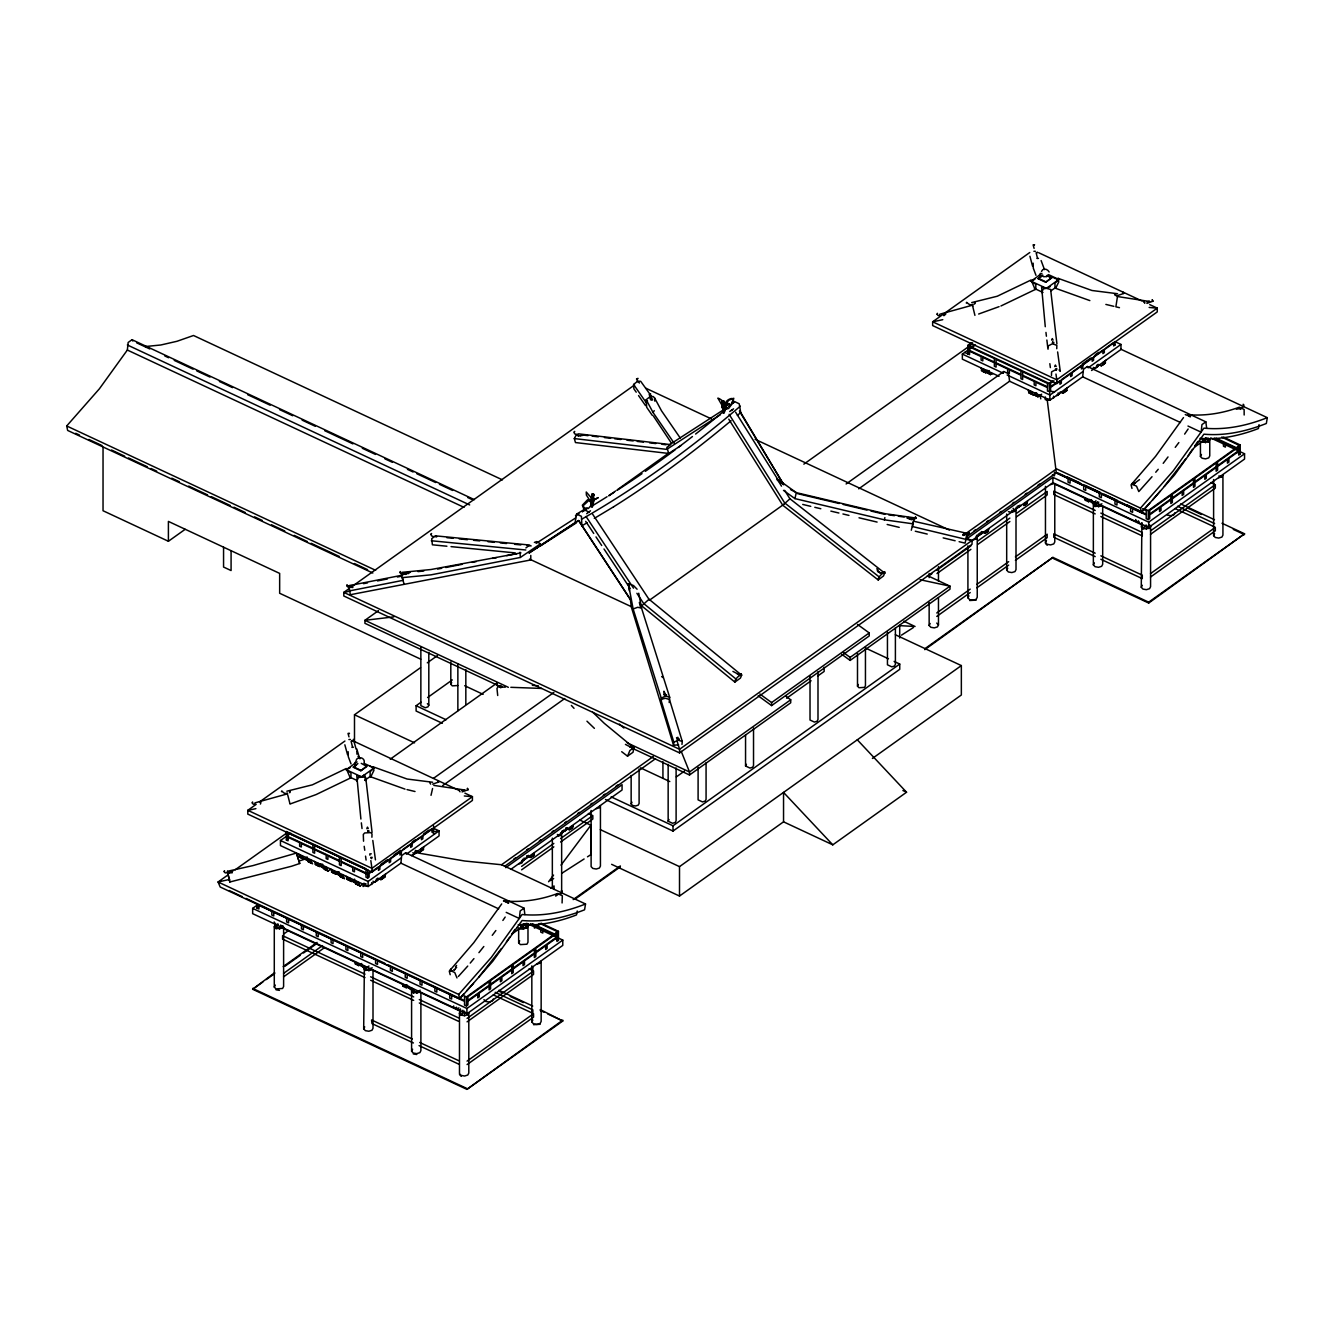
<?xml version="1.0" encoding="UTF-8"?>
<svg xmlns="http://www.w3.org/2000/svg" width="1334" height="1334" viewBox="0 0 1334 1334"><rect width="100%" height="100%" fill="white"/><g stroke="black" fill="none" stroke-linecap="round" stroke-linejoin="round"><path stroke-width="1.5" d="M726.38 405.486C736.335 400.033 718.993 408.988 725.779 405.286L724.179 405.453L724.495 403.835L721.927 402.801L722.678 400.8L723.261 405.019L725.913 405.436L728.514 400.333L733.783 398.282L732.599 403.085L728.647 408.471L725.379 409.305L726.246 405.202L724.812 404.802L725.913 405.436M1051.459 375.454L1051.576 371.869L1055.994 369.568M371.903 837.235L372.019 833.95L370.785 832.599L364.632 832.966L363.298 834.484L363.548 841.204M1056.745 348.708L1056.845 345.423L1052.559 343.672L1048.14 345.956L1048.024 349.241M286.827 791.212L312.406 784.826L346.24 768.517L350.325 778.072M971.686 302.585L997.265 296.231L1031.115 279.973L1035.167 289.528M966.416 536.918L1056.311 472.803L1047.107 398.949M587.06 522.761L581.891 525.863L581.424 516.325L576.605 514.074L575.071 522.678L528.948 553.076L578.706 520.543L631.082 600.55L578.606 520.61M356.828 781.107L358.446 777.439L364.616 777.072L365.783 778.022L372.069 832.366M365.783 778.022L365.533 780.573L364.716 774.637L361.564 776.822L356.762 775.571L360.897 819.043M660.764 703.335L661.264 698.099L633.133 608.971L628.364 583.675L633.517 585.559L637.085 589.211M669.184 702.518L669.685 697.282L641.521 608.054L638.736 593.23M678.606 744.789L673.553 745.272L673.837 742.238L661.047 700.3L662.398 699.033L665.416 698.266L669.468 699.483L682.258 741.421L681.974 744.455M1041.671 292.58L1043.305 288.911L1046.423 288.311L1050.642 289.495L1056.912 343.855M973.07 539.92L976.221 538.936L976.605 535.434M363.165 886.56L363.448 883.358M1045.339 396.932L1045.256 399.633L1049.458 399.383M432.583 788.511L431.015 795.331M721.927 402.801L723.178 403.085L722.061 407.437L724.279 408.871L723.778 413.273C726.513 409.255 725.229 405.202 722.861 412.84L723.495 403.252M252.109 803.001C253.593 799.633 250.825 805.469 254.994 804.102M281.491 791.696C281.791 788.761 282.875 795.164 287.56 793.063M1141.887 522.995L1141.27 587.277L1142.971 589.094L1146.406 589.678L1149.558 588.694L1150.575 586.71L1150.575 526.413L1148.874 524.596L1150.558 526.43L1149.558 528.397L1142.971 528.798L1141.27 526.98L1141.887 522.995L1142.971 528.798L1146.123 524.979L1146.406 529.381M936.952 314.34C938.436 310.955 935.668 316.808 939.82 315.424M966.333 303.068C966.416 300.217 968.567 306.753 973.17 304.302M224.012 871.686C225.496 868.367 222.745 874.154 226.897 872.753M414.891 852.459L464.599 860.997L501.551 864.749L585.526 903.985L584.575 909.805C564.799 917.609 543.472 922.461 522.111 920.51L492.763 961.28L459.663 998.916L220.193 887.01L218.076 881.991L228.214 874.771L227.48 871.285L252.893 865.616L296.398 853.076L299.733 863.498L291.596 866.233L229.832 881.991L228.131 874.854M1259.063 424.662L1258.429 428.531C1239.886 435.701 1219.91 439.97 1199.983 438.369M1120.66 349.124L1267.3 417.659L1266.35 423.478C1246.573 431.282 1225.246 436.118 1203.902 434.184L1174.554 474.937L1141.437 512.573L1056.311 472.803M724.729 406.853L724.462 408.888L727.73 408.054M562.081 902.968L562.331 895.781L557.512 893.547C540.92 899.716 522.995 902.501 505.319 901.034M577.238 911.005L576.505 914.924C558.012 922.077 538.069 926.296 518.192 924.712M1244.172 415.007L1244.122 409.455L1239.319 407.187C1223.295 413.09 1206.036 416.041 1188.978 414.757M592.396 497.782L592.379 498.833M593.313 498.216L593.43 499.733L591.062 501.367L598.249 497.599L590.795 501.784L589.278 500.233M446.907 546.223L432.399 544.806L431.699 538.703L435.451 535.834L529.698 545.056L525.896 547.924M1035.367 251.276L1033.9 251.292M668.751 453.46L575.471 442.554L574.304 438.569L576.471 434.617L578.589 433.85L670.685 444.606L666.833 447.357L668.751 453.46L680.99 445.556M351.926 747.39L353.377 747.24M590.345 500.767L591.629 497.482C594.48 487.01 594.197 506.02 592.029 507.203C593.063 506.136 590.912 499.983 590.745 504.235M593.597 494.064L592.863 499.083L591.112 501.551L590.195 501.134M783.492 490.378L794.931 498.616L884.342 519.81L884.876 517.609M911.289 530.248L914.257 517.792L885.209 513.723L796.298 492.646L776.972 478.723L781.491 486.143M959.113 541.704L965.099 543.138L967.167 533.367L914.974 521.544M356.028 760.663C357.262 755.611 365.416 757.395 364.199 762.765M722.961 403.268L723.928 401.134L724.495 403.835M731.682 402.651C737.268 394.864 724.312 399.516 725.329 404.769M593.146 499.366L594.064 499.8L592.763 502.635L591.112 502.718L591.112 506.787C594.147 503.868 590.962 497.665 593.447 494.014M723.278 401.734L722.961 402.901L723.211 401.534M724.095 403.952L723.178 403.518L723.662 405.419M593.163 496.531L591.629 496.565M627.53 756.161L629.898 750.492L633.783 747.707L633.05 752.243L627.53 756.161L621.694 751.709M346.657 585.643C348.207 582.441 345.223 588.127 349.558 586.943M399.867 572.469C401.417 569.268 398.432 574.971 402.751 573.77M372.82 573.036L67.65 430.432L66.7 425.963L99.383 388.811L127.347 350.042L128.147 342.471L132.049 339.703L474.37 499.65M290.862 833.283L280.457 840.503L280.457 845.573L368.117 886.543L400.884 863.165L401.701 855.594L405.603 852.81L524.062 908.171L524.879 914.59M858.729 488.844L1009.588 381.224L1050.008 400.117L1082.674 376.822L1083.475 369.268L1087.377 366.483L1205.853 421.844L1206.653 428.247M914.257 517.792L912.506 526.563L966.3 539.453M402.835 575.071L349.024 585.676L350.308 594.714L530.782 559.947L530.782 555.428M520.944 552.876L430.999 569.518L401.951 572.353L401.617 575.571L404.102 584.125M722.694 406.203L722.828 404.852M878.189 579.957C877.555 576.655 887.11 568.584 883.475 575.971L878.189 579.957L782.758 505.236L728.781 419.176M734.867 682.091C734.284 678.673 744.289 670.602 740.403 678.122L734.867 682.091L641.671 605.869L639.386 602.434L640.253 606.37M364.849 884.159L364.399 883.291M591.262 501.2L587.61 499.733L582.341 505.202L583.525 508.304L587.477 508.054M592.129 494.297L594.064 495.181L591.996 495.097M884.809 573.153L884.776 571.702L883.892 572.369L884.809 573.153L879.94 572.736M634.2 748.241L633.6 746.74L634.2 748.241L631.949 748.424M741.687 675.254L741.07 673.753L741.687 675.254L739.436 675.438M794.931 498.616L796.298 492.646L790.512 489.545M283.608 928.281L283.608 986.51L282.591 988.494L276.005 988.894L274.287 987.077L274.287 926.78L275.304 924.796L277.972 924.229L276.005 928.597L282.591 928.197L357.345 963.181L358.763 965.616L361.714 963.498M402.568 984.325L403.001 986.293L406.653 987.994L405.236 985.559L371.986 969.951L365.399 970.368L366.9 967.2M459.48 1013.306L461.197 1015.124L464.632 1015.708L467.784 1014.724L468.801 1012.739L468.801 1073.036L467.784 1075.021L464.632 1076.021L461.197 1075.421L459.48 1073.603L459.48 1013.306L460.497 1009.054L459.513 1013.34L460.497 1011.322L419.877 992.346L413.29 992.746L414.807 989.578M260.93 802.484L260.413 804.068M354.711 764.515L355.461 763.031M1039.57 275.971L1040.337 274.487M274.287 987.077L275.304 985.092M428.814 652.359L428.814 705.186L427.947 706.887L425.263 707.737L420.86 705.669L420.86 646.74M457.896 685.526L452.276 685.859L450.809 684.309L451.676 682.608M373.003 970.051L373.003 1028.281L371.986 1030.265L368.834 1031.249L365.399 1030.665L363.682 1028.848L364.382 965.866M363.682 1028.848L364.699 1026.863M412.59 988.978L411.589 990.929L411.589 1051.225L413.29 1053.043L416.725 1053.627L419.877 1052.643L420.894 1050.658L420.894 992.446M411.589 1051.225L412.606 1049.241M522.878 861.047L521.861 863.031L518.726 864.032M557.495 836.368L560.63 835.384L561.647 833.4L561.647 893.697M523.712 923.912L527.981 926.196L527.981 942.221L526.963 944.205L520.377 944.605L518.659 942.788L519.676 940.804M493.247 999.049L492.229 1001.034L489.078 1002.017L485.643 1001.434L483.925 999.616M639.103 768.901L639.103 803.452L638.236 805.152L635.534 805.986L632.599 805.486L631.149 803.935L632.016 802.234M536.985 964.115L540.137 963.115L541.154 961.13L541.154 1021.444L540.137 1023.428L536.985 1024.412L533.55 1023.828L531.832 1022.011L532.85 1020.026M676.105 767.917L676.105 820.743L675.237 822.444L672.553 823.278L668.151 821.227L669.018 819.526M753.527 728.031L753.527 765.516L752.659 767.217L749.958 768.067L745.556 765.999L746.44 764.315M865.449 647.073L865.449 685.676L864.582 687.377L858.946 687.727L857.495 686.16L858.362 684.475M938.469 597.882L938.469 624.912L937.452 626.897L934.3 627.88L930.865 627.297L929.148 625.479L930.165 623.495M976.221 538.936L977.238 536.952L977.238 597.248L976.221 599.233L973.07 600.217L969.635 599.633L967.917 597.815L967.917 545.839M967.917 597.815L968.934 595.831M1008.404 511.672L1011.839 512.273L1014.991 511.272L1016.008 509.288L1016.008 569.601L1014.991 571.586L1011.839 572.569L1008.404 571.986L1006.686 570.168L1007.704 568.184M1054.777 483.725L1054.777 541.938L1053.76 543.922L1050.608 544.906L1047.173 544.322L1045.456 542.504L1046.473 540.52M1102.684 506.103L1102.684 564.315L1101.667 566.3L1098.516 567.3L1095.081 566.7L1093.363 564.882L1093.363 504.586L1094.38 502.601M1093.363 564.882L1094.38 562.898M1208.037 438.019L1209.755 439.853L1209.755 455.878L1208.737 457.862L1205.586 458.863L1202.151 458.262L1200.433 456.445L1201.45 454.46M1175.021 512.723L1174.003 514.707L1170.852 515.691L1167.417 515.107M1141.27 587.277L1142.288 585.293M1218.759 477.772L1221.911 476.788L1222.928 474.804L1222.928 535.101L1221.911 537.085L1218.759 538.069L1215.324 537.485L1213.606 535.668L1213.606 479.523M1213.606 535.668L1214.624 533.683M1142.288 524.996L1101.667 506.003L1095.081 506.403L1097.482 501.734M520.01 552.209L520.343 557.462L431.049 574.837L402.018 577.655M354.394 764.048L355.578 761.864M1039.269 275.504L1040.453 273.32M370.769 776.838L373.92 770.435L373.27 766.867L372.186 767.767M1055.628 288.311L1058.762 281.908L1058.112 278.339L1057.045 279.24M325.629 867.2L324.112 868.267L322.911 867.517L322.661 864.232L319.443 866.533L316.158 864.982L314.424 861.447M342.088 874.887L340.57 875.954L339.37 875.204L339.119 871.919L335.901 874.22L332.616 872.686L330.882 869.134L328.097 871.085L324.812 869.551L323.078 865.999M636.218 392.196L633.9 388.844L633.6 384.459L637.669 381.207L640.687 381.291L651.326 396.115M652.259 415.341L646.69 407.304L646.19 399.716L650.242 396.481L653.26 396.548L654.61 397.966L661.514 410.805L680.373 438.219M647.524 400.984L646.39 402.901L633.6 384.459M674.337 443.438L653.093 412.556L654.21 410.639M991.996 373.52L990.478 374.604L989.278 373.853L989.028 370.552L985.809 372.853L982.524 371.319L980.79 367.767M733.517 402.968L734.4 401.517L739.203 403.768L740.737 412.556L783.625 484.475M725.646 407.27L724.279 408.871L722.394 408.171M534.384 542.454L536.702 541.554L540.403 543.855L540.403 545.439L535.884 548.474M462.698 1011.839L462.865 1010.238M378.239 878.439L380.89 879.673L382.374 878.773L383.041 875.888M382.374 876.872L385.693 874.003M415.358 850.392L419.343 852.259L420.827 851.342L421.477 848.474M420.827 849.458L424.145 846.573M1060.13 392.029L1062.781 393.263L1064.265 392.346L1064.932 389.478M1064.265 390.462L1067.584 387.577M1098.582 364.599L1101.234 365.833L1102.718 364.916L1103.385 362.048M1102.718 363.031L1106.036 360.147M501.701 903.935L473.787 942.688L449.275 971.169L450.192 974.737M502.868 920.443L505.186 917.058M506.42 941.937L509.638 937.235M511.772 934.1L514.991 929.398M1183.491 417.592L1155.578 456.345L1131.065 484.842L1131.982 488.411M1184.642 434.1L1188.127 428.998M1188.21 455.594L1192.479 449.325M1194.63 446.206L1197.832 441.504M1002.784 372.986L1003.768 371.536L1008.587 373.787L1009.588 381.224M560.013 893.88C564.265 892.713 560.08 889.044 561.831 891.345M1241.804 407.537C1246.073 406.37 1241.871 402.701 1243.621 404.986M548.574 881.757L553.56 875.104M561.014 865.132L590.879 825.229L579.656 819.976M483.825 946.49L478.923 952.659M492.246 935.317L495.864 930.532M501.434 948.541L478.656 977.288M1163.198 463.332L1168.017 456.945M1175.237 447.357L1178.856 442.571M1185.709 458.896L1164.282 486.326M456.578 965.449L455.511 966.867L456.645 967.4L453.743 970.218L454.844 969.685M1139.503 479.64L1134.4 483.342L1135.501 482.808M582.308 511.656L586.143 508.754M1041.487 271.452C1042.971 267.55 1047.64 269.001 1049.158 271.986M1046.406 276.505L1047.407 275.204M467.784 1014.724L464.149 1011.322L461.197 1015.124L460.03 1009.388L460.497 1011.322M725.396 409.505L727.414 407.42M531.699 855.494L534.4 853.276L530.482 857.445L526.847 855.728M570.468 827.83L573.17 825.613L569.251 829.781L565.616 828.081M517.158 927.413L519.81 928.647L524.295 924.179L527.981 926.163L526.963 928.181L520.377 928.581L523.862 929.131L520.96 926.563L526.963 928.147L524.295 924.179M521.027 926.713L523.728 924.495M978.489 533.917L981.224 534.034L981.757 532.016M986.159 531.299L988.861 529.081L984.959 533.25L981.307 531.549M1024.929 503.652L1027.63 501.434L1023.728 505.586L1027.097 503.468L1027.097 502.101M1199.633 441.304L1202.784 441.621L1205.486 438.052M502.084 686.81L500.85 685.593L498.733 686.243L496.965 688.377L497.715 695.498M588.461 512.406L589.411 511.656M467.75 966.066L458.379 976.455M470.235 963.081L473.954 958.612M1152.026 476.722L1138.786 491.579L1136.535 486.193L1131.716 483.942M1155.744 472.253L1158.229 469.285M1160.43 490.945L1152.576 500.033M782.758 505.236L789.978 498.783L884.559 573.02M289.795 792.746L290.345 791.079L289.528 791.929M591.662 504.669L588.394 508.487L584.442 508.721L583.258 505.619L589.328 500.033M641.671 605.869L649.041 599.249L739.97 673.803M974.487 303.285L975.204 302.468L974.52 304.152M279.44 929.181L282.208 926.196L282.591 928.197L282.591 925.929M459.663 998.916L458.713 994.447L491.396 957.295L522.111 914.49C543.772 916.591 565.449 911.989 585.526 903.985M459.746 998.266L463.882 993.813M466.633 990.862L473.52 983.441M1141.437 512.573L1140.487 508.104L1173.17 470.952L1203.902 428.147C1225.546 430.248 1247.24 425.646 1267.3 417.659M1141.671 511.772L1149.841 502.968M556.178 894.931L557.512 893.547M438.686 782.041L438.036 780.723L438.686 782.041L432.616 784.142M468.067 789.728L467.417 788.411L468.067 789.728L462.064 791.912M1123.545 293.513L1122.878 292.213L1123.545 293.513L1117.458 295.631M1152.926 301.217L1152.259 299.9L1152.926 301.217L1146.906 303.402M731.315 410.455L732.366 409.738M431.065 534.267C432.85 531.682 428.814 536.135 433.367 536.518M661.264 698.099L665.633 696.065L669.685 697.282M673.837 742.238L678.206 740.203L682.258 741.421M1240.337 409.371L1241.437 408.337L1236.335 409.221M368.834 970.952L371.102 968.817M416.725 993.33L420.143 990.145M1098.516 506.987L1100.783 504.869M574.187 432.166C575.971 429.631 571.886 433.984 576.438 434.467M496.548 683.908C498.332 681.374 494.264 685.726 498.799 686.21M590.478 510.789L586.66 513.707M740.737 412.556L740.52 412.723A1170.251 601.134 -65 0 1 737.385 415.408M728.514 406.403L734.417 401.584M666.033 696.165L666.6 694.814L665.349 695.781M678.689 740.32L679.256 738.969L677.989 739.936M583.508 510.105L584.542 509.388M943.788 315.574L945.823 313.74L944.038 315.558M724.862 404.852L722.694 406.486C728.097 404.569 720.693 398.733 717.875 398.132L722.528 406.203M729.715 411.539L733.567 408.838M724.095 407.904L723.161 408.237M103.035 447.207L103.035 510.739L168.401 541.271L185.143 529.331M348.874 588.761L343.805 592.379L343.805 595.998L679.573 752.91L972.036 544.289L972.036 540.57M353.944 585.142L634.567 384.959M378.456 610.655L364.932 620.31L364.932 623.328L498.916 685.926M608.971 495.714L615.674 490.929M617.342 489.745L669.284 452.693M354.494 742.221L354.494 714.774L420.527 667.65M427.297 662.831L437.469 655.578M256.178 804.352L247.807 810.322L247.807 814.107L371.936 872.102L472.419 800.433L472.419 796.665L464.899 793.146M259.53 801.951L344.922 741.037M1029.781 252.51L932.649 321.794L932.649 325.579L1056.795 383.575L1157.262 311.906L1157.262 308.137L1149.741 304.619M442.354 723.278L416.108 711.022L416.108 705.736L421.044 702.218M427.614 697.532L452.293 679.923M357.078 761.914L346.19 769.701L350.959 772.886L350.959 777.772L316.091 794.58L290.095 803.985M1041.937 273.387L1031.032 281.174L1046.423 288.361L1058.879 279.473L1054.06 278.172M361.264 763.365L366.85 766.483L360.814 770.785L353.377 767.3L357.896 763.582M1047.974 275.721L1051.692 277.956L1045.673 282.258L1038.219 278.773L1042.738 275.054M353.377 767.3L356.395 765.149M1038.219 278.773L1042.738 275.554M360.814 770.785L366.85 765.983M1045.673 282.258L1051.692 277.455M972.553 342.755L969.201 345.139L969.201 352.893L967.817 353.894L967.817 345.389L971.185 342.971M234.951 869.951L287.277 832.633M390.245 759.179L496.598 683.325M803.852 464.149L972.653 343.738M969.201 348.641L974.237 345.056M364.699 780.373L370.919 775.938M999.033 376.305L962.348 359.163L962.348 354.094L975.437 344.956M1051.092 290.745L1055.761 287.41M312.906 848.908L301.351 843.522L301.351 847.007L299.633 846.206L299.633 842.704L288.077 837.318L288.077 840.804L286.36 840.003L287.744 839.003L287.744 835.518M649.458 600.2L783.692 504.435M298.899 854.194L299.433 856.995L303.919 859.279L307.137 856.978L307.387 860.263L310.839 860.28L312.573 863.832L308.087 861.547L308.087 859.663L311.372 861.197M433.517 778.322L553.86 692.463M846.123 483.975L1003.768 371.536M527.08 923.428L562.781 940.103L562.781 945.406L466.917 1013.79L252.66 913.673L252.66 908.371L257.745 904.735M467.934 1000.417L489.094 985.309L489.094 981.591L467.934 996.681L467.934 1004.936L466.466 1005.986L464.532 1005.086L464.532 1001.367L451.642 995.331L451.642 999.066L449.708 998.166L449.708 994.43L436.818 988.411L436.818 992.129L434.884 991.229L434.884 987.51L421.994 981.474L421.994 985.209L420.06 984.309L420.06 980.573L407.17 974.554L407.17 978.272L405.236 977.372L405.236 973.653L392.346 967.634L392.346 971.352L390.412 970.452L390.412 966.733L377.522 960.697L377.522 964.415L375.588 963.532L375.588 959.796L362.681 953.777L362.681 957.495L360.764 956.595L360.764 952.876L347.857 946.84L347.857 950.575L345.94 949.675L345.94 945.939L333.033 939.92L333.033 943.638L331.115 942.738L331.115 939.019L318.209 932.983L318.209 936.718L316.291 935.818L316.291 932.099L303.385 926.063L303.385 929.781L301.467 928.881L301.467 925.162L288.561 919.143L288.561 922.861L286.643 921.961L286.643 918.242L273.737 912.206L273.737 915.941L271.819 915.041L271.819 911.305L258.913 905.286L258.913 909.004L256.995 908.104L258.546 907.003M322.378 864.715L320.56 863.865L321.094 866.666L326.363 867.534L328.097 871.085M442.705 785.593L564.749 698.532M338.836 872.403L337.018 871.569L337.552 874.354L342.821 875.221L344.556 878.773L340.07 876.488L340.07 874.604L343.355 876.138M1050.008 400.117L1049.191 383.408L1052.576 381.007M346.406 876.388L346.94 879.189L351.426 881.474L354.644 879.173M1028.297 389.978L1028.831 392.763L1033.316 395.047L1036.535 392.763L1036.785 396.048L1037.985 396.798L1041.654 394.18M1053.943 380.79L1050.592 383.175L1050.592 386.677L1057.295 381.891M360.08 886.026L358.346 882.474L356.095 883.208L353.076 879.723L353.076 881.624L354.277 882.358L355.794 881.29L355.594 883.742L360.08 886.026L362.715 884.142M283.592 934.1L288.661 930.482M369.134 872.786L372.486 870.402M380.857 864.415L387.544 859.646M393.964 855.061L400.667 850.292M412.106 842.121L415.458 839.736M423.828 833.767L428.864 830.182M1082.124 364.182L1090.512 358.196M1095.247 354.827L1098.599 352.426M387.66 860.313L379.873 865.866L379.873 869.368L378.472 870.368L378.472 866.867L369.134 873.537L369.134 877.038L367.734 878.039L366.016 877.222L366.016 869.468L341.187 857.879L341.187 861.38L366.016 872.97M402.918 849.424L410.722 843.872L410.722 847.373L412.106 846.373L412.106 842.871L419.91 837.318M1105.869 347.991L1113.673 342.438L1113.673 345.94L1115.057 344.939L1115.057 341.537M434.417 834.167L432.199 832.049L439.069 830.849L439.069 835.934L411.422 855.644M1054.66 391.729L1047.473 391.112L1047.473 387.61L1035.918 382.224L1035.918 385.726L1034.2 384.909L1034.2 381.407L1022.644 376.021M368.117 886.543L368.117 881.457L400.884 858.079M1082.674 371.752L1050.008 395.047L1007.12 375.004M1115.357 341.821L1120.96 344.439L1088.177 367.817L1087.377 366.483M1091.562 370.485L1120.96 349.508L1120.96 344.439M372.936 881.207L374.804 882.074L377.755 880.123L377.755 878.222L376.288 879.273L376.288 881.157M416.208 852.693L413.24 854.644L416.208 852.693L416.208 850.792M1095.131 368.234L1098.099 366.266L1098.099 364.382L1096.631 365.433L1096.631 367.317L1095.131 368.234L1093.28 367.367M380.89 879.673L385.026 876.872L385.026 874.987M419.343 852.259L423.478 849.441L423.478 847.557M1062.781 393.263L1066.917 390.445L1066.917 388.561M1101.234 365.833L1105.369 363.031L1105.369 361.13M382.374 878.773L385.026 876.872M420.827 851.342L423.478 849.441M1064.265 392.346L1066.917 390.445M1102.718 364.916L1105.369 363.031M540.237 1009.588L562.781 1020.994L466.917 1089.378L252.66 989.261L274.704 972.669M283.192 966.616L317.092 942.421M252.66 989.261L262.848 982.007M266.233 979.59L274.704 973.553M284.876 966.283L300.15 955.394M303.535 952.976L315.408 944.522M283.592 973.37L322.511 945.606M283.592 976.821L324.212 947.84M501.551 864.749L653.276 756.528M965.499 533.8L1056.528 468.868L1140.487 508.104M362.298 964.899L361.08 965.766L360.097 963.948L362.548 966.45L363.782 965.583M513.773 859.113L515.441 857.929M526.563 849.991L528.231 848.808M539.353 840.87L541.004 839.686M552.143 831.749L553.793 830.565M564.916 822.644L566.583 821.461M577.705 813.523L579.373 812.339M590.495 804.402L592.146 803.218M603.285 795.281L604.936 794.097M616.058 786.16L617.725 784.976M974.053 530.782L975.721 529.598M986.843 521.661L988.511 520.477M999.633 512.539L1001.284 511.356M1012.423 503.418L1014.073 502.234M1025.196 494.297L1026.863 493.113M1037.985 485.176L1039.653 483.992M504.535 866.4L655.478 758.729M505.736 867.684L622.061 784.709L622.061 790.011L510.805 869.368M966.917 538.703L1052.893 477.372L1148.691 522.144L1244.555 453.76L1210.722 437.952M359.096 963.948L364.816 966.483L365.799 968.284L368.984 965.999M562.314 830.799L565.516 830.565L565.516 829.214M527.28 856.195L528.481 855.344M566.05 828.547L567.25 827.68L566.717 829.715L564.315 831.165M981.224 532.683L982.408 531.832L982.408 533.183L980.006 534.634M523.011 860.48L525.162 858.946L521.794 861.08L523.011 859.129M563.932 831.282L560.563 833.417L563.932 831.282L563.932 829.931M977.472 536.301L979.64 534.751L976.255 536.885L977.472 534.934M1015.024 509.221L1018.409 507.103L1018.409 505.736M1017.258 506.27L1018.776 506.97L1021.177 505.536M1052.893 477.372L1052.893 482.691L679.573 749.291L679.573 752.91M530.482 857.445L533.867 855.311L533.867 853.943M569.251 829.781L572.636 827.647L572.636 826.296M984.959 533.25L988.327 531.115L988.327 529.765M531.699 856.845L533.867 855.311M570.468 829.198L572.636 827.647M986.159 532.666L988.327 531.115M1024.929 505.002L1027.097 503.468M521.611 866.383L553.827 843.405M560.613 838.569L592.83 815.591L592.83 819.043L560.613 842.021M928.497 576.155L931.882 573.737M936.968 570.102L970.885 545.923M977.655 541.07L1009.871 518.092M1016.658 513.256L1047.173 491.496L1047.173 494.947L1016.658 516.708M521.611 869.835L553.827 846.857M936.968 573.553L970.885 549.358M977.655 544.522L1009.871 521.544M869.234 632.933L869.234 635.951L771.619 705.586L771.619 702.568L869.234 632.933L857.462 624.395M676.321 776.905L684.475 771.085M786.61 698.232L811.089 680.774M817.609 676.105L824.145 671.452L824.145 667.283M785.676 696.131L790.712 699.783L689.511 771.969L689.511 774.987L632.9 748.541M920.043 579.706L950.008 586.16L950.008 589.178L850.142 660.413L850.142 657.395L950.008 586.16L927.363 575.571M689.511 774.987L790.712 702.801L790.712 699.783M406.937 984.642L403.001 986.293M1050.608 484.609L1053.76 483.625L1087.177 499.3L1088.577 501.717L1091.529 499.616M1092.129 501L1089.928 501.434L1089.494 499.45L1095.614 504.402L1098.816 502.118M550.709 888.361L554.06 885.976L554.06 889.428M936.751 612.973L970.218 589.111M976.905 584.342L1008.687 561.664M1015.391 556.895L1047.173 534.217L1047.173 537.669L1015.391 560.33M409.038 986.41L409.471 988.394L411.689 987.96M1089.928 500.067L1092.379 502.568L1093.613 501.701M1095.964 500.717L1094.647 502.601M936.751 616.425L970.218 592.563M976.905 587.794L1008.687 565.116M1204.919 438.553L1202.634 440.17L1205.586 442.805M511.539 934.334L519.96 928.331M1194.997 446.79L1203.418 440.804M519.81 928.647L523.178 926.53L523.178 925.162M1201.567 442.204L1204.952 440.07L1204.952 438.719M521.027 928.064L523.178 926.53M605.503 799.516L673.003 831.065L673.003 825.779L899.733 664.049L894.114 661.431M534.4 927.247L539.453 923.645M573.17 899.6L620.36 865.933M924.779 648.791L1052.893 557.395L1148.691 602.168L1244.555 533.783L1222.011 523.245M534.4 928.13L541.137 923.328M574.854 899.283L620.36 866.817M924.779 649.658L1052.893 557.395M673.003 831.065L899.733 669.334L899.733 664.049M466.466 1005.986L466.466 996.932L558.446 931.315L541.537 923.411M1056.161 472.903L1083.692 485.759L1083.692 489.495L1085.726 490.428L1085.726 486.71L1099.316 493.063L1099.316 496.782L1101.35 497.732L1101.35 494.014L1114.957 500.367L1114.957 504.085L1116.975 505.036L1116.975 501.317L1130.582 507.67L1130.582 511.389L1132.599 512.339L1132.599 508.621L1146.206 514.974L1146.206 518.693L1148.241 519.643L1148.241 510.605L1240.22 444.972L1223.245 437.035M490.562 984.275L511.722 969.168L511.722 965.449L490.562 980.54L490.562 988.794L489.094 989.845L489.094 986.126L479.239 993.146L479.239 996.865L477.772 997.915L477.772 994.197L467.934 1001.217M513.19 968.134L534.35 953.026L534.35 949.308L513.19 964.399L513.19 972.653L511.722 973.703L511.722 969.968L501.867 977.005L501.867 980.723L500.4 981.774L500.4 978.055L490.562 985.076M535.818 951.976L556.978 936.885L556.978 933.166L535.818 948.257L535.818 956.511L534.35 957.562L534.35 953.827L524.495 960.864L524.495 964.582L523.028 965.633L523.028 961.897L513.19 968.934M1170.868 498.983L1149.708 514.074L1149.708 510.355L1170.868 495.264L1170.868 503.502L1172.336 502.451L1172.336 498.733L1182.174 491.712L1182.174 495.431L1183.658 494.38L1183.658 490.662L1193.496 483.642M1193.496 482.841L1172.336 497.932L1172.336 494.214L1193.496 479.106L1193.496 487.36L1194.964 486.31L1194.964 482.591L1204.819 475.571L1204.819 479.29L1206.286 478.239L1206.286 474.52L1216.124 467.5M1216.124 466.7L1194.964 481.791L1194.964 478.072L1216.124 462.965L1216.124 471.219L1217.592 470.168L1217.592 466.45L1227.447 459.43L1227.447 463.148L1228.914 462.098L1228.914 458.379L1238.752 451.359M1238.752 450.558L1217.592 465.649L1217.592 461.931L1238.752 446.823L1238.752 455.077L1240.22 454.027L1240.22 444.972M535.818 952.793L545.656 945.756L545.656 949.491L547.123 948.441L547.123 944.722L556.978 937.685L556.978 941.42L558.446 940.37L558.446 931.315M1170.868 499.783L1161.014 506.803L1161.014 510.522L1159.546 511.572L1159.546 507.854L1149.708 514.874L1149.708 518.592L1148.241 519.643M456.345 1007.17L457.329 1008.971L458.896 1007.854M466.917 1013.79L466.917 1008.487L562.781 940.103M1052.893 482.691L1148.691 527.447L1244.555 459.063L1244.555 453.76M611.622 864.332L679.506 896.048L679.506 866.633L961.347 665.583L895.364 634.751M467.083 1018.392L533.55 970.985L533.55 974.437L467.083 1021.844M1150.525 530.882L1215.324 484.659L1215.324 488.094L1150.525 534.317M679.506 896.048L783.542 821.827L783.542 792.413L832.783 844.839L906.553 792.229L857.295 739.803M872.403 758.446L961.347 694.997L961.347 665.583M467.083 1061.114L533.55 1013.707L533.55 1017.158L467.083 1064.565M1150.525 573.587L1215.324 527.38L1215.324 530.815L1150.525 577.038M466.917 1089.378L562.781 1020.126M1052.893 558.279L1148.691 603.051L1244.555 533.783M592.763 502.635L590.478 502.584M277.972 924.229L274.287 926.78L276.005 928.597L282.208 926.196M633.133 608.971L637.619 607.303L641.521 608.054M520.343 557.462L540.403 543.855M1053.226 343.672L1053.877 342.354L1052.426 342.438L1053.226 343.672L1052.576 341.904M1056.311 370.118L1056.962 368.818L1055.527 368.901L1056.011 369.735M368.384 832.199L369.051 830.882L367.6 830.965L368.384 832.199L367.75 830.432M371.486 858.646L372.153 857.328L370.702 857.429L371.185 858.246M668.451 445.373L726.913 407.604M720.36 414.741L666.75 449.375L574.304 438.569M536.101 543.372L575.554 518.009M539.87 546.323L576.288 522.911M901.501 635.151L913.356 627.564M550.275 880.673L553.66 878.506M562.114 873.086L584.109 858.979M587.494 856.812L590.879 854.644L590.879 825.229M348.908 739.536L350.358 739.436M1037.018 258.462L1038.469 258.379M1096.615 367.183L1098.099 366.266M1058.162 394.614L1059.646 393.697L1056.695 395.664L1058.179 394.747L1058.179 392.863M374.804 882.074L377.755 880.123M576.571 514.124L583.975 509.655L588.811 511.973M575.288 522.544L578.706 520.543M594.314 518.392L613.573 506.82M726.246 405.569L723.762 406.787L723.728 405.286M916.008 518.326L915.441 516.975L916.008 518.326L913.106 519.51M969.201 533.75L968.651 532.416L969.201 533.75L966.316 534.934M1017.192 507.687L1018.409 507.103M1018.776 506.97L1019.993 505.036M1203.735 440.67L1204.952 440.07M526.73 857.962L527.947 856.028M1000.934 305.986L1035.801 289.228L1035.801 284.342L1031.049 281.124L1034.884 279.306M637.185 379.073L638.036 378.389L636.518 378.973L637.869 381.941M649.825 394.631L650.675 393.947L649.174 394.547L650.525 397.499M1093.363 504.586L1095.081 506.403L1101.934 503.818M363.682 968.534L365.399 970.368L372.236 967.767M411.272 987.594L411.589 990.929L413.29 992.746L418.426 990.795M972.786 306.136L972.436 305.186L939.753 314.224M978.639 314.024L999.066 306.653M287.577 793.813L254.911 802.885M289.928 803.618L287.71 794.897M558.512 894.147L555.678 896.098M228.347 872.119L232.883 871.085L228.498 872.953L232.333 872.736M298.916 861.114L306.687 858.512M348.691 733.967L349.475 733.316L348.024 733.417L348.991 736.885M351.792 741.437L352.576 740.804L351.092 741.287L352.426 746.69M1033.783 245.406L1034.567 244.772L1033.116 244.856L1034.083 248.341M1036.818 252.893L1037.602 252.259L1036.118 252.743L1037.452 258.146M976.221 600.117L969.635 600.517M596.265 808.721L599.416 807.72L600.433 805.736L600.433 866.049L599.416 868.034L596.265 869.018L592.83 868.434L591.112 866.616L591.112 810.472M540.137 1024.295L533.55 1024.695M1205.853 421.844L1201.951 424.612L1201.15 432.183L1187.977 426.03M524.062 908.171L520.177 910.955L519.36 918.509L506.203 912.373M229.748 879.389L218.076 881.991L458.713 994.447M1146.74 301.851L1149.558 301.267M461.897 790.362L464.716 789.778M349.875 591.162L343.805 592.379L679.573 749.291L677.172 741.387M353.543 585.643L349.024 585.676M363.515 583.675L367.5 582.891M377.455 580.924L387.427 578.973M397.382 577.005L401.367 576.221M349.091 590.979L402.885 580.373L402.501 578.289M437.619 569.084L441.687 568.301M445.756 567.517L462.014 564.349M472.169 562.364L476.238 561.581M492.496 558.412L496.565 557.629M506.72 555.644L516.875 553.677M1132.216 484.459L1132.716 482.891L1132.216 484.459L1134.033 484.409M450.425 970.819L450.925 969.251L450.425 970.819L452.243 970.752M909.905 519.143L913.006 518.759L907.037 518.076L911.589 519.76M963.065 535.401L964.799 535.184L962.698 534.667M393.847 616.858L364.932 620.31L508.354 687.327M145.173 346.557L160.83 344.989L176.972 341.287L193.513 335.501L502.451 479.873M404.419 572.92L410.238 572.353M417.976 571.602L423.778 571.035M406.37 572.82L408.821 573.437L402.868 573.87L405.953 574.387M1043.538 276.738L1047.023 276.538M1046.456 400.05L1049.258 399.883M363.365 884.159L366.166 883.992M363.365 886.043L367.567 885.793M521.894 924.312L526.947 924.012M582.941 435.434L581.074 435.418M505.319 687.177L499.5 686.943L500.85 687.827M541.671 688.444L510.839 687.31M898.933 625.596L915.041 626.48L903.818 621.227M532.366 685.342L538.352 685.793M446.89 537.685L453.06 538.286M459.229 538.886L467.45 539.703M473.62 540.303L479.773 540.904M488.011 541.704L494.164 542.304M500.333 542.921L506.503 543.522M514.724 544.322L520.894 544.922M527.063 545.523L531.182 545.923M431.316 540.754L525.796 549.992M451.042 546.623L515.291 552.91M581.874 434.934L588.027 435.651M592.146 436.135L598.299 436.852M604.452 437.569L610.605 438.302M614.724 438.769L620.877 439.503M627.03 440.22L633.2 440.937M637.302 441.421L643.455 442.138M649.608 442.855L655.778 443.572M661.931 444.289L666.033 444.772M503.452 900.967L508.804 902.835M1117.542 293.73L1091.962 290.495L1058.112 278.339M432.7 782.258L407.103 779.023L373.27 766.867M1149.474 301.484L1116.791 296.431M1185.259 414.607L1190.595 416.491M963.448 533.833L966.2 534.184M464.616 789.995L433.817 785.393M888.694 514.874L894.497 515.674M898.366 516.225L904.185 517.042M908.054 517.575L913.857 518.392M884.342 519.81L913.39 523.878M435.001 536.568L436.668 536.835L435.451 535.834M352.776 586.86L349.658 587.027L352.743 587.544M1202.151 442.221L1208.737 441.821L1209.755 439.836L1207.287 438.436M276.005 989.778L279.44 990.362M413.29 1053.927L416.725 1054.51M965.966 539.236L972.036 540.67L966.383 538.019M797.515 493.63L839.186 503.502M843.155 504.452L866.95 510.088M870.919 511.039L884.809 514.324M802.734 504.435L810.772 506.353M814.791 507.304L820.827 508.738M830.865 511.122L838.903 513.023M842.938 513.974L848.958 515.408M859.013 517.792L877.105 522.078M1105.869 304.419L1113.873 306.336M1119.459 307.67L1115.874 306.82L1117.325 297.482M887.16 524.479L899.216 527.364M915.274 531.215L927.23 534.067M943.171 537.885L955.127 540.754M407.02 789.595L415.024 791.512M449.925 970.285L454.744 972.536L456.995 977.939M1218.859 475.955L1221.911 476.788M1011.722 510.388L1014.991 511.272L1013.106 508.321M557.362 834.484L560.63 835.384M737.385 674.054L738.736 674.437L732.916 671.402M629.898 747.057L631.249 747.424L625.429 744.389M371.269 853.81L369.818 853.893L369.902 855.177M580.707 436.118L577.138 435.201L578.489 436.085M503.985 900.583L508.271 903.201M1089.861 300.6L1054.977 288.077L1054.977 283.192L1058.829 279.456L1048.424 274.587M405.019 789.128L370.135 776.605L370.135 771.719L373.97 767.984L370.152 766.183M459.063 790.228L460.03 791.812M429.665 782.524L430.649 784.109M1114.524 294.014L1115.391 295.581M590.128 500.934L586.41 495.131L586.243 491.996L592.579 499.333M1135.651 519.56L1136.618 521.377M1091.962 501.351L1092.946 503.151M1084.492 498.049L1085.909 500.483M280.69 924.979L281.657 926.796M280.69 926.33L284.342 928.03M362.148 965.232L363.115 967.033M409.471 987.027L408.004 986.343L408.988 988.144M410.038 988.978L413.69 990.678L410.038 987.61L411.022 989.428M354.661 961.931L356.078 964.365M1038.769 252.76L1142.221 301.1M1047.974 276.221L1051.692 277.956M1038.219 278.272L1045.673 281.757M1034.45 288.478L1043.005 292.48M1113.34 344.139L1115.057 344.939M1221.661 437.102L1238.302 444.889L1238.302 448.608L1216.124 438.236M1082.674 376.822L1180.457 422.511M1214.257 438.169L1223.478 442.488L1223.478 446.206L1225.396 447.107L1225.396 443.372L1238.302 449.408L1238.302 453.126L1240.22 454.027M1201.15 438.569L1203.318 439.586L1202.784 440.27L1208.737 441.821L1206.053 437.735M967.817 345.389L1049.191 383.408M969.535 350.442L994.364 362.048L994.364 358.546L969.535 346.94L969.535 354.694L964.682 352.426M996.098 362.848L1020.927 374.454L1020.927 370.952L996.098 359.346L996.098 367.1L994.364 366.3L994.364 362.798L982.808 357.395L982.808 360.897L981.09 360.097L981.09 356.595L969.535 351.192M1022.644 375.254L1047.473 386.86L1047.473 383.358L1022.644 371.769L1022.644 379.523L1020.927 378.706L1020.927 375.204L1009.371 369.818L1009.371 373.303L1007.637 372.503L1007.637 369.001L996.098 363.615M962.348 354.094L1003.385 373.253M988.744 371.052L986.927 370.202L987.46 373.003L992.729 373.87M1037.685 394.864L1040.237 396.065L1040.77 398.866M981.324 368.684L984.609 370.218L985.809 372.853M1028.831 390.879L1032.116 392.413L1033.316 395.047M987.46 373.003L990.478 374.604M1034.967 393.313L1034.967 395.197L1037.985 396.798M981.324 370.569L984.609 372.103M1028.831 392.763L1032.116 394.314M1210.888 482.541L1214.624 484.292M1180.657 503.918L1214.49 519.726M1188.177 508.321L1201.334 514.474M1233.283 529.398L1244.555 534.667M1177.572 506.253L1214.624 523.578M1175.071 508.537L1214.624 527.013M1144.472 508.838L1148.241 510.605M1142.554 508.738L1146.206 510.455L1146.206 514.174L1116.975 500.517M1066.6 476.688L1079.74 482.825M1083.491 484.576L1100.383 492.463M1104.135 494.23L1117.275 500.367M1126.663 504.752L1139.803 510.889M1058.112 473.003L1081.857 484.109M1085.726 485.909L1114.957 499.566M1052.426 474.887L1054.46 475.821L1054.46 472.103M1135.651 520.927L1139.303 522.628L1138.319 520.81M1084.926 498.666L1087.61 499.917M1089.928 501.434L1092.379 502.568M1091.962 502.701L1095.614 504.402M1084.926 500.017L1088.577 501.717M1095.197 510.455L1053.76 491.095L1053.76 494.547L1095.197 513.907M1100.85 513.09L1142.288 532.466L1142.288 535.901L1100.85 516.541M1095.197 553.176L1053.76 533.817L1053.76 537.269L1095.197 556.628M1100.85 555.811L1142.288 575.187L1142.288 578.622L1100.85 559.263M723.995 401.351L722.678 400.8L724.129 401.734M722.528 401.05L724.129 401.968M722.444 401.367L723.361 401.801M722.444 401.601L723.361 402.018M723.578 402.484L724.495 403.085M722.128 402.101L723.045 402.518M721.927 402.568L724.095 403.518M723.178 404.752L724.179 405.453M722.261 406.02L723.178 406.453M722.061 406.637L722.978 407.07M722.061 407.437L722.978 407.87M979.69 533.066L981.207 533.783M645.689 388.161L711.706 419.026M755.094 439.286L949.408 530.082M592.346 493.713L593.997 494.547M592.196 493.98L594.197 494.964M592.046 494.614L592.963 495.047M591.996 494.864L593.663 495.464M592.096 496.331L593.013 496.765M591.629 496.748L592.946 497.465M591.629 497.482L593.363 498.316M592.93 498.249L593.847 498.666M592.029 498.266L594.064 498.999M591.946 498.649L592.863 499.083L592.546 497.916M592.813 500.583L593.73 501M592.046 501.734L592.963 502.151M865.983 648.274L888.477 658.796M136.618 342.805L149.792 348.958M164.832 355.978L168.601 357.745M174.237 360.38L193.046 369.168M196.798 370.919L209.972 377.072M219.376 381.474L232.55 387.627M247.59 394.647L270.152 405.202M279.556 409.588L292.73 415.741M302.134 420.143L315.308 426.296M324.696 430.682L352.91 443.872M362.314 448.274L375.488 454.427M384.892 458.813L392.413 462.331M407.454 469.368L413.106 472.003M416.858 473.753L435.668 482.541M439.436 484.309L452.593 490.445M467.65 497.482L471.402 499.249M127.347 344.972L469.668 504.936M127.347 350.042L464.015 507.354M529.481 559.079L631.149 606.586M902.901 790.528L906.553 792.229M66.7 425.963L375.638 570.318M75.721 433.283L79.49 435.051M88.911 439.453L102.084 445.606M111.506 450.008L124.679 456.161M128.448 457.929L147.274 466.733M151.042 468.484L156.695 471.119M171.752 478.172L179.29 481.691M188.711 486.076L207.537 494.881M211.306 496.648L230.132 505.436M233.9 507.203L245.206 512.473M254.611 516.875L262.148 520.393M271.569 524.796L284.742 530.965M294.164 535.351L307.337 541.521M311.105 543.272L339.353 556.478M354.41 563.515L367.6 569.668M627.23 742.871L689.511 771.969L681.207 751.292M783.542 821.827L832.783 844.839M420.727 659.179L279.656 593.263L279.656 573.403L168.401 521.411L168.401 541.271M464.682 685.726L483.141 694.347M640.47 767.85L669.801 781.557M416.108 705.736L446.106 719.76M611.122 796.865L673.003 825.779M588.394 813.49L592.129 815.241M354.494 714.774L414.574 742.855M600.317 829.631L679.506 866.633M352.043 740.403L459.246 790.512M364.132 763.381L374.037 768L361.581 776.888L346.19 769.701L350.025 767.85M353.377 766.8L360.814 770.285M524.029 858.112L525.546 858.813L526.747 856.878M349.608 777.005L356.445 780.207M433.467 828.247L439.069 830.849L406.403 854.16L405.603 852.81M431.882 830.248L433.6 831.049L433.6 825.946M412.856 852.726L414.724 853.593M539.97 923.495L556.411 931.165L556.411 934.901L532.666 923.795M530.582 923.628L540.787 928.397L540.787 932.116L542.821 933.066L542.821 929.348L556.411 935.701L556.411 939.419L558.446 940.37M400.884 863.165L498.683 908.854M526.213 923.378L529.965 925.146M519.393 925.012L521.561 926.029M365.883 868.667L286.36 831.499L286.36 840.003M312.906 848.157L288.077 836.551L288.077 833.05L312.906 844.655L312.906 852.409L314.624 853.226L314.624 849.725L326.18 855.111L326.18 858.612L327.897 859.429L327.897 855.928L339.453 861.314M339.453 860.563L314.624 848.958L314.624 845.473L339.453 857.062L339.453 864.816L341.187 865.633L341.187 862.131L352.743 867.517L352.743 871.019L354.46 871.836L354.46 868.334L366.016 873.737M280.457 840.503L368.117 881.457M307.387 858.379L305.569 857.529L305.569 859.413L308.588 861.014M321.094 864.782L322.911 865.633M337.552 872.469L339.37 873.32M299.433 855.094L302.718 856.628L303.919 859.279M314.957 862.348L318.242 863.882L319.443 866.533M331.416 870.035L334.701 871.586L335.901 874.22M346.94 877.305L350.225 878.839L351.426 881.474M323.612 866.917L326.897 868.451M305.569 859.413L307.387 860.263M321.094 866.666L322.911 867.517M337.552 874.354L339.37 875.204M353.076 881.624L354.894 882.458M299.433 856.995L302.718 858.529M314.957 864.249L318.242 865.783M322.294 867.417L324.112 868.267M331.416 871.936L334.701 873.47M338.753 875.104L340.57 875.954M346.94 879.189L350.225 880.723M354.277 882.358L356.095 883.208M308.087 861.547L311.372 863.081M323.612 868.801L326.897 870.335M340.07 876.488L343.355 878.022M355.594 883.742L358.879 885.276M529.081 968.868L532.85 970.635L532.85 967.183M498.899 990.278L532.716 1006.069M498.899 991.162L502.668 992.913M510.172 996.415L523.328 1002.568M540.237 1010.472L543.989 1012.223M547.74 1013.973L562.781 1020.994M495.181 992.313L532.85 1009.905L532.85 1013.356L493.297 994.881M462.681 995.164L466.466 996.932M229.148 890.512L242.271 896.648M246.023 898.399L384.909 963.348M388.494 964.982L464.532 1000.567L464.532 996.831M252.66 908.371L466.917 1008.487M457.329 1008.971L453.677 1007.27L453.677 1005.919M355.111 962.548L357.779 963.798M403.001 984.942L405.686 986.176M360.097 965.316L362.548 966.45M408.004 987.694L410.455 988.844M362.148 966.583L365.799 968.284M355.111 963.898L358.763 965.616M364.999 974.17L282.591 935.668L282.591 939.103L364.999 977.605M370.619 976.788L413.69 996.915M419.31 999.55L458.629 1017.925M370.619 980.24L413.69 1000.367M419.31 1002.985L458.629 1021.36M412.323 1039.003L371.552 1019.943L371.986 1023.595L413.423 1042.955M419.726 1042.471L458.646 1060.647M419.059 1045.606L458.629 1064.082M252.66 988.394L466.917 1088.511M1050.325 286.527L1046.423 288.311L1041.604 287.043L1045.272 326.713M877.772 571.719L880.874 573.07L877.205 570.702L878.089 570.035L876.738 568.784M1115.341 294.764L1116.441 295.414M1034.967 395.197L1036.168 395.948M275.688 924.345L274.137 921.944M777.138 479.906L783.825 484.726M843.422 652.509L850.142 657.395M841.737 654.31L850.142 660.413M759.863 694.014L771.619 702.568M758.179 695.814L771.619 705.586M633.783 747.707L604.319 723.361L592.68 712.139M879.256 576.988L784.692 502.951L729.114 414.307M736.051 679.073L643.672 603.535L636.902 593.297M619.326 724.062L623.928 728.014M1187.927 414.957L1190.061 416.875M1144.739 302.451L1143.905 301.701L1144.772 303.285M661.647 676.505L662.781 677.539M586.96 721.194L594.397 728.364M1147.273 526.113L1149.558 528.397L1149.491 524.529M1045.456 543.388L1047.173 545.206M936.751 623.095L938.469 624.912M427.364 703.635L428.814 705.186M459.48 1074.487L461.197 1076.305M571.386 705.453L574.037 708.321M1059.063 369.968L1060.28 371.336L1057.629 351.943M638.552 395.564L645.523 405.619M671.486 443.255L653.31 415.908M359.947 758.813L358.162 756.145L359.53 758.162L356.812 748.974M592.579 514.107L649.124 599.5M586.06 516.508L633.517 588.177M585.726 521.377L593.73 533.45M595.998 536.902L601.717 545.523M604.002 548.974L630.248 588.627M735.634 412.223L779.189 481.674M784.625 490.362L790.078 499.033M739.386 411.022L783.408 484.242M132.049 339.703L132.85 341.037M1031.582 391.512L1032.116 392.413M984.075 369.301L984.609 370.218M354.36 879.673L354.894 880.573M349.691 877.922L350.225 878.839M334.167 870.668L334.701 871.586M317.709 862.981L318.242 863.882M302.184 855.728L302.718 856.628M663.882 694.197L664.615 695.481L663.932 691.212L665.699 694.714M676.521 737.635L677.255 739.636M646.19 399.716L653.093 412.556M651.259 397.148L652.676 399.933L651.259 400.133L650.175 398.299L650.575 399.533M638.619 381.591L639.353 383.075M590.195 500.65L591.662 504.085M974.921 315.374L972.436 305.186M299.733 863.498L296.398 853.076M351.025 763.898L348.291 756.695L348.157 751.709M1041.12 260.58L1044.489 269.618M1035.984 275.354L1033.3 268.134L1033.166 263.165M1093.98 503.001L1095.081 506.403M412.206 989.328L413.29 992.746M364.299 966.95L365.399 970.368M673.553 745.272L631.249 606.753L630.482 599.95M677.855 737.218L678.356 738.869M227.48 871.285L229.832 881.991M353.427 739.336L356.095 749.124M344.839 744.789L347.54 754.694M1029.915 256.228L1032.566 266.15M629.431 590.929L628.364 583.675M1049.841 363.682L1050.375 367.6M372.803 840.453L375.454 859.863M364.199 846.306L364.749 850.242M365.549 856.128L366.083 860.063M1045.956 332.416L1046.406 336.218M1046.873 340.02L1047.774 347.624M361.347 822.845L362.031 828.547M464.149 1011.322L464.632 1015.708M1056.178 366.55L1055.377 365.049L1054.71 366.567M1053.093 340.103L1052.293 338.603L1051.626 340.103M366.817 828.714L367.467 827.13L368.251 828.547M654.61 397.966L654.827 401.15M356.878 751.175L356.945 754.194M1200.433 442.421L1200.433 456.445M1148.691 522.144L1148.691 527.447M1148.691 602.168L1148.691 603.051M1104.319 349.108L1104.319 352.61L1102.918 353.593L1102.918 350.092L1093.58 356.762L1093.58 360.263L1092.179 361.264L1092.179 357.762L1082.824 364.432L1082.824 367.934L1081.44 368.934L1081.44 365.433L1072.086 372.103L1072.086 375.604L1070.685 376.588L1070.685 373.086L1061.33 379.756L1061.33 383.258L1059.946 384.259L1059.946 380.757L1050.592 387.427L1050.592 390.929M1070.085 479.406L1070.085 483.125L1068.067 482.191L1068.067 478.456M1056.795 383.575L1056.795 379.806A291.612 24.946 86.5 0 1 1055.961 374.054M1053.577 396.198L1053.577 398.082M1045.456 486.36L1045.456 542.504M1016.241 507.287L1016.241 508.638M1006.686 514.024L1006.686 570.168M987.744 370.869L987.744 372.753M938.469 566.683L938.469 581.24M929.148 573.487L929.148 577.655M929.148 602.601L929.148 625.479M899.7 625.529L899.7 638.002M895.397 627.747L895.397 664.315L894.53 666.016L891.846 666.85L887.444 664.799L887.444 632.283M857.495 653.66L857.495 686.16M817.992 671.636L817.992 719.543L817.125 721.227L814.424 722.078L810.021 720.027L810.021 676.271M745.556 734.767L745.556 765.999M706.07 762.798L706.07 799.383L705.202 801.067L702.501 801.917L698.099 799.866L698.099 767.35M668.151 764.332L668.151 821.227M662.931 761.697L662.931 778.356M631.149 775.488L631.149 803.935M561.781 831.466L561.781 832.833M552.343 838.119L552.343 888.027M531.832 965.866L531.832 1022.011M518.659 928.764L518.659 942.788M465.833 669.651L465.833 704.202M457.862 664.032L457.862 710.772M450.809 661.947L450.809 684.309M432.199 832.049L432.199 828.547L422.861 835.217L422.861 838.719L421.461 839.703L421.461 836.201M414.741 851.842L414.741 853.743M401.367 850.542L401.367 854.043L399.967 855.044L399.967 851.542L390.612 858.212L390.612 861.714L389.228 862.698L389.228 859.196M371.936 872.102L371.936 868.334A291.612 24.946 86.5 0 1 370.835 860.613M371.686 882.608L371.686 884.509M367.734 869.535L367.734 878.039M283.358 926.23L283.358 927.58M256.995 904.485L256.995 908.104M231.082 550.692L231.082 570.552L223.562 567.05L223.562 547.19M724.062 410.972A1165.082 598.482 -65 0 1 695.614 434.05M692.446 436.535A1165.082 598.482 -65 0 1 678.222 447.457M675.071 449.841A1165.082 598.482 -65 0 1 645.339 471.336M642.021 473.653A1165.082 598.482 -65 0 1 617.042 490.362M613.723 492.496A1165.082 598.482 -65 0 1 608.738 495.664M607.07 496.715A1165.082 598.482 -65 0 1 593.013 505.386M585.993 509.588A1165.082 598.482 -65 0 1 582.491 511.639M578.989 513.69A1165.082 598.482 -65 0 1 575.488 515.708M740.32 406.153A1165.082 598.482 -65 0 1 582.291 518.876M731.082 420.71A1170.251 601.134 -65 0 1 613.573 506.82M464.315 795.964A291.612 236.785 -10.3 0 0 472.419 796.665L371.936 868.334L247.807 810.322A291.612 236.785 -10.3 0 0 255.911 808.637M942.771 319.66A291.612 236.785 -10.3 0 1 932.649 321.794L1056.795 379.806L1157.262 308.137A291.612 236.785 -10.3 0 1 1149.158 307.437M724.195 402.151L723.878 403.335L724.195 402.151"/></g></svg>
